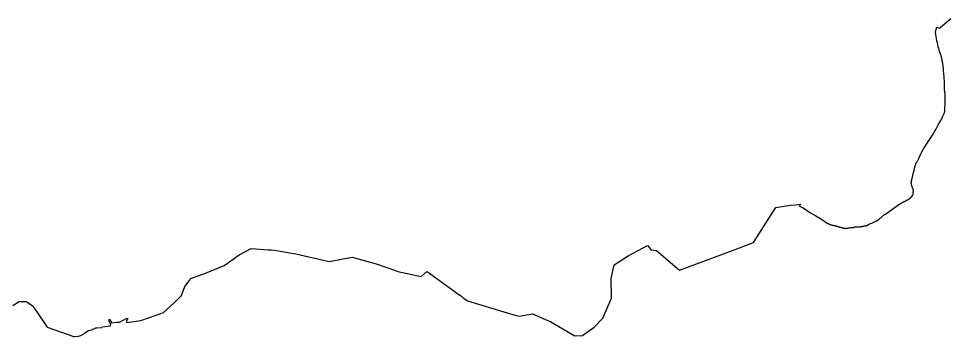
# Model space of a CAD drawing. Header units: metres. Extents: x 0 to 561379, y 0 to 4092696.
# Drawn here: x 362143 to 374771, y 1739001 to 1743333 of the extents above; entities that cross this region are included whole.
import ezdxf

# ---------------------------------------------------------------- set-up
doc = ezdxf.new("R2010")
doc.units = ezdxf.units.M
doc.layers.add('DISTRICT BOUNDRY', color=86, linetype='Continuous')

msp = doc.modelspace()

# ---------------------------------------------------------------- linework, layer by layer
at = {"layer": 'DISTRICT BOUNDRY'}
msp.add_polyline3d([(362064, 1739423, 0), (362149, 1739477, 0), (362245, 1739480, 0), (362336, 1739417, 0), (362352, 1739391, 0), (362382, 1739349, 0), (362534, 1739128, 0), (362712, 1739064, 0), (362868, 1739008, 0), (362884, 1739001, 0), (362892, 1739003, 0), (362903, 1739003, 0), (362950, 1739005, 0), (362953, 1739006, 0), (362992, 1739015, 0), (363029, 1739038, 0), (363046, 1739049, 0), (363095, 1739084, 0), (363137, 1739091, 0), (363194, 1739117, 0), (363210, 1739118, 0), (363277, 1739122, 0), (363281, 1739133, 0), (363392, 1739147, 0), (363399, 1739167, 0), (363371, 1739220, 0), (363375, 1739231, 0), (363387, 1739237, 0), (363396, 1739221, 0), (363410, 1739188, 0), (363472, 1739194, 0), (363515, 1739198, 0), (363618, 1739253, 0), (363631, 1739244, 0), (363611, 1739215, 0), (363611, 1739190, 0), (363808, 1739221, 0), (364017, 1739291, 0), (364115, 1739327, 0), (364260, 1739458, 0), (364359, 1739560, 0), (364407, 1739684, 0), (364467, 1739766, 0), (364484, 1739789, 0), (364603, 1739832, 0), (364688, 1739866, 0), (364943, 1739968, 0), (365001, 1740009, 0), (365147, 1740112, 0), (365310, 1740198, 0), (365540, 1740184, 0), (365580, 1740181, 0), (365620, 1740176, 0), (365677, 1740166, 0), (365915, 1740125, 0), (366371, 1740024, 0), (366683, 1740081, 0), (367008, 1739991, 0), (367275, 1739899, 0), (367306, 1739888, 0), (367623, 1739820, 0), (367701, 1739885, 0), (367739, 1739858, 0), (367904, 1739739, 0), (368003, 1739668, 0), (368029, 1739649, 0), (368037, 1739644, 0), (368126, 1739580, 0), (368169, 1739549, 0), (368190, 1739534, 0), (368240, 1739498, 0), (368254, 1739488, 0), (368791, 1739323, 0), (368914, 1739288, 0), (368956, 1739276, 0), (369137, 1739311, 0), (369385, 1739200, 0), (369713, 1739011, 0), (369818, 1739015, 0), (369978, 1739126, 0), (370095, 1739250, 0), (370212, 1739524, 0), (370206, 1739792, 0), (370248, 1739978, 0), (370438, 1740098, 0), (370702, 1740239, 0), (370751, 1740181, 0), (370824, 1740173, 0), (371137, 1739903, 0), (371896, 1740187, 0), (372147, 1740281, 0), (372449, 1740760, 0), (372649, 1740790, 0), (372715, 1740797, 0), (372786, 1740805, 0), (372768, 1740782, 0), (372810, 1740757, 0), (372833, 1740743, 0), (372867, 1740721, 0), (372923, 1740686, 0), (372993, 1740644, 0), (373046, 1740612, 0), (373096, 1740581, 0), (373147, 1740547, 0), (373152, 1740544, 0), (373157, 1740542, 0), (373162, 1740539, 0), (373167, 1740536, 0), (373172, 1740534, 0), (373179, 1740531, 0), (373184, 1740529, 0), (373189, 1740528, 0), (373194, 1740526, 0), (373199, 1740524, 0), (373204, 1740523, 0), (373209, 1740521, 0), (373214, 1740520, 0), (373219, 1740519, 0), (373224, 1740518, 0), (373230, 1740517, 0), (373237, 1740515, 0), (373242, 1740514, 0), (373247, 1740513, 0), (373251, 1740512, 0), (373256, 1740511, 0), (373261, 1740510, 0), (373265, 1740509, 0), (373270, 1740508, 0), (373274, 1740506, 0), (373278, 1740505, 0), (373283, 1740503, 0), (373287, 1740502, 0), (373292, 1740500, 0), (373297, 1740498, 0), (373301, 1740497, 0), (373306, 1740495, 0), (373311, 1740494, 0), (373316, 1740493, 0), (373321, 1740491, 0), (373326, 1740490, 0), (373330, 1740489, 0), (373337, 1740488, 0), (373344, 1740486, 0), (373348, 1740486, 0), (373353, 1740484, 0), (373357, 1740483, 0), (373361, 1740482, 0), (373366, 1740481, 0), (373370, 1740479, 0), (373374, 1740478, 0), (373379, 1740477, 0), (373383, 1740475, 0), (373387, 1740473, 0), (373391, 1740472, 0), (373406, 1740475, 0), (373418, 1740477, 0), (373429, 1740479, 0), (373441, 1740481, 0), (373453, 1740483, 0), (373467, 1740485, 0), (373480, 1740486, 0), (373493, 1740487, 0), (373497, 1740488, 0), (373501, 1740488, 0), (373505, 1740488, 0), (373508, 1740489, 0), (373512, 1740490, 0), (373516, 1740490, 0), (373520, 1740491, 0), (373523, 1740492, 0), (373527, 1740493, 0), (373531, 1740493, 0), (373535, 1740495, 0), (373538, 1740495, 0), (373541, 1740496, 0), (373544, 1740496, 0), (373548, 1740496, 0), (373551, 1740496, 0), (373555, 1740496, 0), (373558, 1740495, 0), (373561, 1740495, 0), (373564, 1740494, 0), (373568, 1740494, 0), (373572, 1740495, 0), (373576, 1740495, 0), (373580, 1740495, 0), (373583, 1740495, 0), (373587, 1740496, 0), (373591, 1740496, 0), (373595, 1740496, 0), (373599, 1740497, 0), (373603, 1740497, 0), (373607, 1740498, 0), (373611, 1740498, 0), (373615, 1740499, 0), (373619, 1740500, 0), (373623, 1740501, 0), (373629, 1740502, 0), (373634, 1740503, 0), (373638, 1740504, 0), (373642, 1740505, 0), (373646, 1740506, 0), (373649, 1740506, 0), (373653, 1740507, 0), (373657, 1740507, 0), (373661, 1740508, 0), (373665, 1740508, 0), (373668, 1740509, 0), (373671, 1740509, 0), (373674, 1740510, 0), (373677, 1740510, 0), (373680, 1740511, 0), (373683, 1740513, 0), (373687, 1740515, 0), (373712, 1740527, 0), (373725, 1740534, 0), (373739, 1740540, 0), (373752, 1740546, 0), (373763, 1740550, 0), (373774, 1740555, 0), (373784, 1740560, 0), (373797, 1740566, 0), (373811, 1740573, 0), (373824, 1740580, 0), (373827, 1740581, 0), (373830, 1740582, 0), (373834, 1740583, 0), (373837, 1740584, 0), (373840, 1740587, 0), (373843, 1740590, 0), (373846, 1740592, 0), (373850, 1740594, 0), (373852, 1740596, 0), (373854, 1740598, 0), (373857, 1740600, 0), (373867, 1740610, 0), (373875, 1740617, 0), (373883, 1740624, 0), (373890, 1740631, 0), (373898, 1740638, 0), (373906, 1740644, 0), (373914, 1740651, 0), (373923, 1740657, 0), (373931, 1740663, 0), (373951, 1740678, 0), (373972, 1740692, 0), (374058, 1740753, 0), (374139, 1740807, 0), (374142, 1740810, 0), (374145, 1740812, 0), (374147, 1740813, 0), (374149, 1740815, 0), (374152, 1740816, 0), (374154, 1740817, 0), (374157, 1740819, 0), (374159, 1740820, 0), (374162, 1740821, 0), (374165, 1740822, 0), (374167, 1740823, 0), (374171, 1740824, 0), (374174, 1740827, 0), (374178, 1740829, 0), (374182, 1740832, 0), (374185, 1740834, 0), (374189, 1740836, 0), (374193, 1740838, 0), (374197, 1740839, 0), (374201, 1740841, 0), (374205, 1740842, 0), (374209, 1740844, 0), (374212, 1740845, 0), (374215, 1740847, 0), (374218, 1740850, 0), (374222, 1740852, 0), (374226, 1740855, 0), (374230, 1740857, 0), (374234, 1740859, 0), (374238, 1740861, 0), (374242, 1740862, 0), (374247, 1740864, 0), (374251, 1740866, 0), (374254, 1740867, 0), (374258, 1740869, 0), (374261, 1740871, 0), (374263, 1740873, 0), (374265, 1740875, 0), (374269, 1740879, 0), (374272, 1740882, 0), (374275, 1740884, 0), (374278, 1740887, 0), (374281, 1740889, 0), (374284, 1740892, 0), (374287, 1740894, 0), (374291, 1740897, 0), (374293, 1740899, 0), (374296, 1740903, 0), (374304, 1740917, 0), (374308, 1740924, 0), (374309, 1740924, 0), (374313, 1740931, 0), (374318, 1740939, 0), (374320, 1740970, 0), (374322, 1740987, 0), (374322, 1740990, 0), (374321, 1740994, 0), (374321, 1740995, 0), (374318, 1741005, 0), (374314, 1741016, 0), (374311, 1741026, 0), (374304, 1741045, 0), (374302, 1741048, 0), (374301, 1741053, 0), (374299, 1741059, 0), (374297, 1741064, 0), (374296, 1741069, 0), (374295, 1741075, 0), (374294, 1741080, 0), (374294, 1741085, 0), (374293, 1741091, 0), (374293, 1741096, 0), (374293, 1741099, 0), (374293, 1741103, 0), (374293, 1741107, 0), (374294, 1741111, 0), (374294, 1741115, 0), (374295, 1741119, 0), (374296, 1741122, 0), (374297, 1741126, 0), (374298, 1741130, 0), (374299, 1741134, 0), (374300, 1741137, 0), (374301, 1741141, 0), (374302, 1741145, 0), (374303, 1741148, 0), (374304, 1741152, 0), (374305, 1741156, 0), (374306, 1741160, 0), (374307, 1741163, 0), (374308, 1741169, 0), (374310, 1741181, 0), (374312, 1741190, 0), (374313, 1741198, 0), (374315, 1741207, 0), (374317, 1741215, 0), (374320, 1741223, 0), (374322, 1741232, 0), (374325, 1741240, 0), (374327, 1741248, 0), (374329, 1741252, 0), (374330, 1741255, 0), (374331, 1741259, 0), (374332, 1741263, 0), (374333, 1741266, 0), (374333, 1741270, 0), (374334, 1741274, 0), (374335, 1741277, 0), (374336, 1741281, 0), (374336, 1741284, 0), (374337, 1741288, 0), (374337, 1741292, 0), (374338, 1741296, 0), (374338, 1741301, 0), (374339, 1741305, 0), (374340, 1741308, 0), (374340, 1741311, 0), (374341, 1741314, 0), (374342, 1741318, 0), (374344, 1741321, 0), (374345, 1741324, 0), (374346, 1741327, 0), (374348, 1741330, 0), (374349, 1741333, 0), (374351, 1741336, 0), (374353, 1741343, 0), (374354, 1741347, 0), (374356, 1741352, 0), (374357, 1741356, 0), (374359, 1741360, 0), (374361, 1741365, 0), (374363, 1741369, 0), (374366, 1741373, 0), (374368, 1741377, 0), (374373, 1741385, 0), (374377, 1741393, 0), (374382, 1741401, 0), (374386, 1741409, 0), (374391, 1741417, 0), (374395, 1741425, 0), (374402, 1741441, 0), (374443, 1741526, 0), (374461, 1741557, 0), (374528, 1741661, 0), (374589, 1741757, 0), (374591, 1741759, 0), (374592, 1741762, 0), (374594, 1741764, 0), (374595, 1741766, 0), (374597, 1741769, 0), (374627, 1741823, 0), (374656, 1741878, 0), (374673, 1741909, 0), (374687, 1741932, 0), (374695, 1741946, 0), (374702, 1741957, 0), (374709, 1741968, 0), (374711, 1741972, 0), (374713, 1741975, 0), (374714, 1741978, 0), (374715, 1741981, 0), (374720, 1741993, 0), (374723, 1742003, 0), (374727, 1742013, 0), (374731, 1742022, 0), (374735, 1742032, 0), (374739, 1742041, 0), (374744, 1742051, 0), (374745, 1742054, 0), (374746, 1742057, 0), (374747, 1742060, 0), (374748, 1742064, 0), (374749, 1742067, 0), (374750, 1742071, 0), (374750, 1742074, 0), (374750, 1742078, 0), (374750, 1742084, 0), (374750, 1742091, 0), (374749, 1742095, 0), (374749, 1742100, 0), (374749, 1742104, 0), (374749, 1742108, 0), (374752, 1742171, 0), (374755, 1742228, 0), (374755, 1742231, 0), (374756, 1742234, 0), (374756, 1742238, 0), (374756, 1742241, 0), (374756, 1742244, 0), (374756, 1742247, 0), (374756, 1742250, 0), (374756, 1742254, 0), (374755, 1742263, 0), (374755, 1742270, 0), (374754, 1742278, 0), (374754, 1742285, 0), (374754, 1742292, 0), (374753, 1742298, 0), (374753, 1742305, 0), (374752, 1742311, 0), (374752, 1742317, 0), (374750, 1742330, 0), (374748, 1742342, 0), (374747, 1742351, 0), (374746, 1742360, 0), (374746, 1742369, 0), (374745, 1742378, 0), (374745, 1742387, 0), (374745, 1742397, 0), (374745, 1742406, 0), (374744, 1742445, 0), (374743, 1742487, 0), (374742, 1742507, 0), (374741, 1742528, 0), (374739, 1742549, 0), (374737, 1742569, 0), (374735, 1742590, 0), (374732, 1742614, 0), (374732, 1742621, 0), (374732, 1742629, 0), (374731, 1742636, 0), (374731, 1742643, 0), (374731, 1742650, 0), (374730, 1742658, 0), (374729, 1742665, 0), (374728, 1742672, 0), (374727, 1742679, 0), (374725, 1742694, 0), (374716, 1742743, 0), (374707, 1742792, 0), (374706, 1742797, 0), (374705, 1742803, 0), (374704, 1742808, 0), (374702, 1742813, 0), (374701, 1742819, 0), (374699, 1742824, 0), (374698, 1742829, 0), (374694, 1742838, 0), (374686, 1742863, 0), (374679, 1742884, 0), (374672, 1742905, 0), (374666, 1742927, 0), (374661, 1742949, 0), (374648, 1743002, 0), (374642, 1743031, 0), (374636, 1743059, 0), (374631, 1743088, 0), (374627, 1743117, 0), (374625, 1743122, 0), (374625, 1743126, 0), (374624, 1743130, 0), (374623, 1743134, 0), (374623, 1743138, 0), (374623, 1743142, 0), (374623, 1743146, 0), (374623, 1743149, 0), (374623, 1743153, 0), (374624, 1743157, 0), (374624, 1743161, 0), (374625, 1743165, 0), (374626, 1743169, 0), (374626, 1743173, 0), (374628, 1743176, 0), (374629, 1743180, 0), (374631, 1743186, 0), (374634, 1743195, 0), (374638, 1743210, 0), (374640, 1743215, 0), (374650, 1743211, 0), (374677, 1743201, 0), (374682, 1743206, 0), (374720, 1743240, 0), (374830, 1743333, 0)], dxfattribs=at)

doc.saveas('drawing.dxf')
